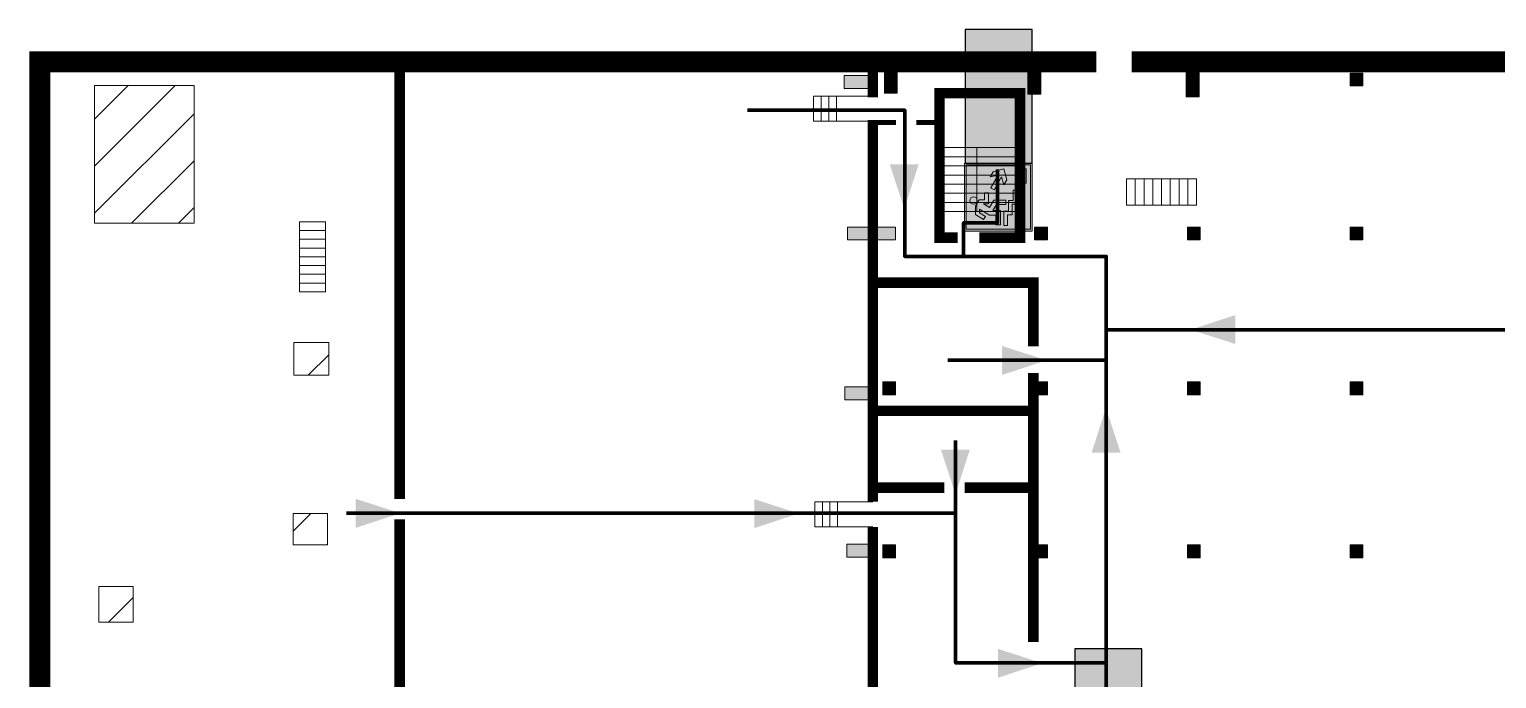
# Model space of a CAD drawing. Header units: millimetres. Extents: x 13810 to 67229, y 12374 to 21950.
# Drawn here: x 28563.2 to 28731.5, y 14299.7 to 14374.2 of the extents above; entities that cross this region are included whole.
import ezdxf

# ---------------------------------------------------------------- set-up
doc = ezdxf.new("R2010")
doc.units = ezdxf.units.MM
doc.layers.add('План_Штампы', color=7, linetype='Continuous')

# ---------------------------------------------------------------- blocks, each defined once
blk = doc.blocks.new('A$C32E8229D')
at = {"true_color": 0xffffff}
blk.add_hatch(color=7, dxfattribs=at).paths.add_polyline_path([(0, 0), (0, -8), (16, -8), (16, 0)])
h = blk.add_hatch(color=126)
h.paths.add_polyline_path([(0.2, -0.2), (15.8, -0.2), (15.8, -7.8), (0.2, -7.8)])
h.paths.add_polyline_path([(13.49, -2.05), (12.08, -2.05), (11.37, -2.63, 0.162397), (11.29, -2.84), (11.29, -3.63), (10.35, -3.63), (10.35, -4.05), (11.68, -4.05), (11.68, -3.48), (12.26, -4.28), (11.29, -5.1), (11.29, -6.78), (11.85, -6.78), (11.85, -5.44), (12.8, -4.64), (12.8, -5.94), (14.46, -5.94), (14.46, -5.39), (13.45, -5.39), (13.45, -3.97), (12.46, -2.59), (13.15, -2.59), (13.69, -3.34), (14.18, -3)], flags=16)
h.paths.add_polyline_path([(10.74, -1.82, 1), (11.8, -1.82, 1)], flags=16)
h.paths.add_polyline_path([(9.39, -3.59), (5.99, -3.59), (6.56, -3.03), (5.91, -3.03), (5.1, -3.83), (5.91, -4.64), (6.56, -4.64), (5.99, -4.09), (9.39, -4.09)], flags=16)
h.paths.add_polyline_path([(4.29, -1.08), (1.72, -1.08), (1.72, -6.6), (4.29, -6.6)], flags=16)
at = {"color": 126}
blk.add_lwpolyline([(16, -8), (0, -8), (0, 0), (16, 0)], close=True, dxfattribs=at)
blk = doc.blocks.new('вниз')
at = {"lineweight": 0, "true_color": 0xffffff}
h = blk.add_hatch(color=7, dxfattribs=at)
h.dxf.hatch_style = 1
h.paths.add_polyline_path([(40994.51, -4472.22), (40986.51, -4472.22), (40986.51, -4480.22), (40994.51, -4480.22)])
h.paths.add_polyline_path([(40994.31, -4472.42), (40994.31, -4480.01), (40986.71, -4480.01), (40986.71, -4472.42)], flags=16)
h.paths.add_polyline_path([(40988.43, -4473.53), (40989.43, -4473.53), (40990.19, -4473.96), (40990.19, -4474.6), (40991, -4474.6), (40991, -4475.06), (40989.73, -4475.06), (40989.73, -4474.46), (40989.3, -4475.18), (40990.17, -4475.7), (40990.17, -4477.11), (40989.63, -4477.11), (40989.63, -4476.01), (40988.94, -4475.59), (40988.94, -4476.46), (40988.94, -4476.46), (40987.47, -4476.46), (40987.26, -4476.46), (40987.26, -4475.92), (40988.4, -4475.92), (40988.4, -4475.2), (40989.1, -4473.99), (40988.66, -4473.99), (40988.24, -4474.7), (40987.86, -4474.47), (40988.41, -4473.56)], flags=0)
h.paths.add_polyline_path([(40990.55, -4473.29, -1), (40989.69, -4473.29, -1)], flags=0)
h.paths.add_polyline_path([(40988.85, -4476.89), (40988.85, -4477.43), (40990.1, -4477.43), (40990.1, -4477.99), (40991.34, -4477.99), (40991.34, -4478.54), (40992.59, -4478.54), (40992.59, -4479.09), (40993.83, -4479.09), (40993.83, -4479.52), (40992.17, -4479.52), (40992.17, -4478.97), (40990.91, -4478.97), (40990.91, -4478.41), (40989.68, -4478.41), (40989.68, -4477.86), (40988.43, -4477.86), (40988.43, -4477.31), (40987.6, -4477.31), (40987.18, -4477.31), (40987.18, -4476.89)], flags=0)
h.paths.add_polyline_path([(40991.61, -4475.33), (40993.12, -4476.2), (40992.9, -4475.27), (40993.48, -4475.6), (40993.83, -4476.88), (40992.56, -4477.22), (40991.97, -4476.88), (40992.9, -4476.61), (40991.38, -4475.74), (40991.58, -4475.39)], flags=0)
h.paths.add_polyline_path([(40990.19, -4473.96), (40989.43, -4473.53), (40988.43, -4473.53), (40988.41, -4473.56), (40987.86, -4474.47), (40988.24, -4474.7), (40988.66, -4473.99), (40989.1, -4473.99), (40988.4, -4475.2), (40988.4, -4475.92), (40987.26, -4475.92), (40987.26, -4476.46), (40987.47, -4476.46), (40988.94, -4476.46), (40988.94, -4476.27), (40988.94, -4475.59), (40989.63, -4476.01), (40989.63, -4477.11), (40990.17, -4477.11), (40990.17, -4475.7), (40989.3, -4475.18), (40989.73, -4474.46), (40989.73, -4475.06), (40991, -4475.06), (40991, -4474.6), (40990.19, -4474.6)], flags=0)
h.paths.add_polyline_path([(40990.55, -4473.29, 1), (40989.69, -4473.29, 1)], flags=0)
h.paths.add_polyline_path([(40991.61, -4475.33), (40991.58, -4475.39), (40991.38, -4475.74), (40992.9, -4476.61), (40991.97, -4476.88), (40992.56, -4477.22), (40993.83, -4476.88), (40993.48, -4475.6), (40992.9, -4475.27), (40993.12, -4476.2)], flags=0)
h.paths.add_polyline_path([(40990.1, -4477.43), (40988.85, -4477.43), (40988.85, -4476.89), (40987.18, -4476.89), (40987.18, -4477.31), (40987.6, -4477.31), (40988.43, -4477.31), (40988.43, -4477.86), (40989.68, -4477.86), (40989.68, -4478.41), (40990.91, -4478.41), (40990.91, -4478.97), (40992.17, -4478.97), (40992.17, -4479.52), (40993.83, -4479.52), (40993.83, -4479.09), (40992.59, -4479.09), (40992.59, -4478.54), (40991.34, -4478.54), (40991.34, -4477.99), (40990.1, -4477.99)], flags=0)
at = {"lineweight": 0}
h = blk.add_hatch(color=126, dxfattribs=at)
h.dxf.hatch_style = 1
h.paths.add_polyline_path([(40994.31, -4472.42), (40986.71, -4472.42), (40986.71, -4480.01), (40994.31, -4480.01)])
h.paths.add_polyline_path([(40988.43, -4473.53), (40989.43, -4473.53), (40990.19, -4473.96), (40990.19, -4474.6), (40991, -4474.6), (40991, -4475.06), (40989.73, -4475.06), (40989.73, -4474.46), (40989.3, -4475.18), (40990.17, -4475.7), (40990.17, -4477.11), (40989.63, -4477.11), (40989.63, -4476.01), (40988.94, -4475.59), (40988.94, -4476.46), (40988.94, -4476.46), (40987.47, -4476.46), (40987.26, -4476.46), (40987.26, -4475.92), (40988.4, -4475.92), (40988.4, -4475.2), (40989.1, -4473.99), (40988.66, -4473.99), (40988.24, -4474.7), (40987.86, -4474.47), (40988.41, -4473.56)], flags=16)
h.paths.add_polyline_path([(40990.55, -4473.29, -1), (40989.69, -4473.29, -1)], flags=16)
h.paths.add_polyline_path([(40988.85, -4476.89), (40988.85, -4477.43), (40990.1, -4477.43), (40990.1, -4477.99), (40991.34, -4477.99), (40991.34, -4478.54), (40992.59, -4478.54), (40992.59, -4479.09), (40993.83, -4479.09), (40993.83, -4479.52), (40992.17, -4479.52), (40992.17, -4478.97), (40990.91, -4478.97), (40990.91, -4478.41), (40989.68, -4478.41), (40989.68, -4477.86), (40988.43, -4477.86), (40988.43, -4477.31), (40987.6, -4477.31), (40987.18, -4477.31), (40987.18, -4476.89)], flags=16)
h.paths.add_polyline_path([(40991.61, -4475.33), (40993.12, -4476.2), (40992.9, -4475.27), (40993.48, -4475.6), (40993.83, -4476.88), (40992.56, -4477.22), (40991.97, -4476.88), (40992.9, -4476.61), (40991.38, -4475.74), (40991.58, -4475.39)], flags=16)
at = {"lineweight": 0, "true_color": 0xffffff}
h = blk.add_hatch(color=7, dxfattribs=at)
h.dxf.hatch_style = 1
h.paths.add_polyline_path([(40989.73, -4474.46), (40989.73, -4475.06), (40991, -4475.06), (40991, -4474.6), (40990.19, -4474.6), (40990.19, -4473.96), (40989.43, -4473.53), (40988.43, -4473.53), (40988.41, -4473.56), (40987.86, -4474.47), (40988.24, -4474.7), (40988.66, -4473.99), (40989.1, -4473.99), (40988.4, -4475.2), (40988.4, -4475.92), (40987.26, -4475.92), (40987.26, -4476.46), (40987.47, -4476.46), (40988.94, -4476.46), (40988.94, -4475.59), (40989.63, -4476.01), (40989.63, -4477.11), (40990.17, -4477.11), (40990.17, -4475.7), (40989.3, -4475.18)])
h.paths.add_polyline_path([(40989.69, -4473.29, 1), (40990.55, -4473.29, 1)])
h.paths.add_polyline_path([(40991.61, -4475.33), (40991.58, -4475.39), (40991.38, -4475.74), (40992.9, -4476.61), (40991.97, -4476.88), (40992.56, -4477.22), (40993.83, -4476.88), (40993.48, -4475.6), (40992.9, -4475.27), (40993.12, -4476.2)])
h.paths.add_polyline_path([(40990.1, -4477.43), (40988.85, -4477.43), (40988.85, -4476.89), (40987.18, -4476.89), (40987.18, -4477.31), (40987.6, -4477.31), (40988.43, -4477.31), (40988.43, -4477.86), (40989.68, -4477.86), (40989.68, -4478.41), (40990.91, -4478.41), (40990.91, -4478.97), (40992.17, -4478.97), (40992.17, -4479.52), (40993.83, -4479.52), (40993.83, -4479.09), (40992.59, -4479.09), (40992.59, -4478.54), (40991.34, -4478.54), (40991.34, -4477.99), (40990.1, -4477.99)])
at = {"color": 126, "lineweight": 0}
for points in [[(40986.51, -4472.22), (40994.51, -4472.22), (40994.51, -4480.22), (40986.51, -4480.22)], [(40986.71, -4472.42), (40994.31, -4472.42), (40994.31, -4480.01), (40986.71, -4480.01)]]:
    blk.add_lwpolyline(points, close=True, dxfattribs=at)
for points in [[(40987.47, -4476.46), (40987.26, -4476.46), (40987.26, -4475.92), (40988.4, -4475.92), (40988.4, -4475.2), (40989.1, -4473.99), (40988.66, -4473.99), (40988.24, -4474.7), (40987.86, -4474.47), (40988.41, -4473.56), (40988.43, -4473.53), (40989.43, -4473.53), (40990.19, -4473.96), (40990.19, -4474.6), (40991, -4474.6), (40991, -4475.06), (40989.73, -4475.06), (40989.73, -4474.46), (40989.3, -4475.18), (40990.17, -4475.7), (40990.17, -4477.11), (40989.63, -4477.11), (40989.63, -4476.01), (40988.94, -4475.59), (40988.94, -4476.46)], [(40987.6, -4477.31), (40987.18, -4477.31), (40987.18, -4476.89), (40988.85, -4476.89), (40988.85, -4477.43), (40990.1, -4477.43), (40990.1, -4477.99), (40991.34, -4477.99), (40991.34, -4478.54), (40992.59, -4478.54), (40992.59, -4479.09), (40993.83, -4479.09), (40993.83, -4479.52), (40992.17, -4479.52), (40992.17, -4478.97), (40990.91, -4478.97), (40990.91, -4478.41), (40989.68, -4478.41), (40989.68, -4477.86), (40988.43, -4477.86), (40988.43, -4477.31), (40987.6, -4477.31)], [(40987.47, -4476.46), (40988.94, -4476.46), (40988.94, -4476.27)], [(40991.58, -4475.39), (40991.38, -4475.74), (40992.9, -4476.61), (40991.97, -4476.88), (40992.56, -4477.22), (40993.83, -4476.88), (40993.48, -4475.6), (40992.9, -4475.27), (40993.12, -4476.2), (40991.61, -4475.33), (40991.58, -4475.39)]]:
    blk.add_lwpolyline(points, dxfattribs=at)
blk.add_circle((40990.12, -4473.29), 0.432, dxfattribs=at)
blk = doc.blocks.new('A$C7B4425F7')
at = {"true_color": 0xffffff}
blk.add_hatch(color=7, dxfattribs=at).paths.add_polyline_path([(0, 0), (-16, 0), (-16, -8), (0, -8)])
h = blk.add_hatch(color=126)
h.paths.add_polyline_path([(-0.2, -0.2), (-15.8, -0.2), (-15.8, -7.8), (-0.2, -7.8)])
h.paths.add_polyline_path([(-11.76, -2.03), (-11.76, -3.66), (-11.17, -3.66, -0.568275), (-11.17, -6.18), (-12.58, -6.18), (-12.58, -2.03)], flags=16)
h.paths.add_polyline_path([(-13.33, -4.12, -0.495768), (-13.59, -6.18), (-15.03, -6.18), (-15.03, -2.03), (-13.59, -2.03, -0.487973)], flags=16)
h.paths.add_polyline_path([(-10.25, -2.03), (-9.48, -2.03), (-9.48, -6.18), (-10.25, -6.18)], flags=16)
h.paths.add_polyline_path([(-13.84, -3.69), (-14.24, -3.69), (-14.24, -3.03), (-13.9, -3.03, -0.692621)], flags=0)
h.paths.add_polyline_path([(-9.15, -2.03), (-8.4, -2.03), (-8.04, -3.07), (-7.68, -2.03), (-6.93, -2.03), (-7.64, -4.1), (-6.93, -6.18), (-7.68, -6.18), (-8.04, -5.14), (-8.4, -6.18), (-9.15, -6.18), (-8.44, -4.1)], flags=16)
h.paths.add_polyline_path([(-11.76, -4.46), (-11.42, -4.46, -0.692621), (-11.36, -5.12), (-11.76, -5.12)], flags=0)
h.paths.add_polyline_path([(-13.9, -5.2), (-14.24, -5.2), (-14.24, -4.55), (-13.84, -4.55, -0.708038)], flags=0)
edge = h.paths.add_edge_path(flags=16)
edge.add_ellipse((-5.51, -4.08), major_axis=(0, 2.05), ratio=0.586184, start_angle=0, end_angle=360)
edge = h.paths.add_edge_path(flags=0)
edge.add_ellipse((-5.51, -4.08), major_axis=(0, 1.14), ratio=0.454828, start_angle=0, end_angle=360)
h.paths.add_polyline_path([(-4.13, -4.96, 0.377264), (-3.48, -4.52, 0.0555), (-3.16, -2.03), (-1.66, -2.03), (-1.66, -4.96), (-0.96, -4.96), (-0.96, -7.01), (-1.75, -7.01), (-1.75, -6.18), (-3.3, -6.18), (-3.3, -7.02), (-4.13, -7.02)], flags=16)
h.paths.add_polyline_path([(-2.73, -2.91), (-2.28, -2.91), (-2.28, -4.96), (-3.05, -4.96, 0.079136)], flags=0)
at = {"color": 126}
blk.add_lwpolyline([(-16, -8), (0, -8), (0, 0), (-16, 0)], close=True, dxfattribs=at)

msp = doc.modelspace()

# ---------------------------------------------------------------- hatches: boundary and pattern name
at = {"lineweight": 0}
h = msp.add_hatch(color=256, dxfattribs=at)
h.dxf.hatch_style = 1
h.paths.add_polyline_path([(28661.3, 14369.83), (28661.3, 14368.35), (28662.76, 14368.35), (28662.76, 14369.83)])
h = msp.add_hatch(color=256, dxfattribs=at)
h.dxf.hatch_style = 1
h.paths.add_polyline_path([(28677.76, 14369.7), (28677.76, 14368.23), (28679.23, 14368.23), (28679.23, 14369.7)])
h = msp.add_hatch(color=256, dxfattribs=at)
h.dxf.hatch_style = 1
h.paths.add_polyline_path([(28695.93, 14369.41), (28695.93, 14367.93), (28697.39, 14367.93), (28697.39, 14369.41)])
h = msp.add_hatch(color=256, dxfattribs=at)
h.dxf.hatch_style = 1
h.paths.add_polyline_path([(28714.71, 14369.18), (28714.71, 14367.7), (28716.18, 14367.7), (28716.18, 14369.18)])
at = {"lineweight": 0, "true_color": 0x000000}
h = msp.add_hatch(dxfattribs=at)
h.set_pattern_fill('ANSI31', color=18, scale=1.2, angle=180)
h.set_pattern_definition([(225, (49059.1294, 22685.838), (2.69407684, -2.69407684), [])])
h.paths.add_polyline_path([(28571.22, 14310.28), (28571.22, 14306.21), (28575.13, 14306.21), (28575.13, 14310.28)])
h.paths.add_polyline_path([(28597.42, 14315.05), (28597.42, 14318.64), (28593.51, 14318.64), (28593.51, 14315.05)])
h.paths.add_polyline_path([(28597.58, 14334.51), (28597.58, 14338.26), (28593.59, 14338.26), (28593.59, 14334.51)])
h.paths.add_polyline_path([(28570.72, 14351.96), (28582.13, 14351.96), (28582.13, 14367.75), (28570.72, 14367.75)])
at = {"lineweight": 0}
h = msp.add_hatch(color=256, dxfattribs=at)
h.dxf.hatch_style = 1
h.paths.add_polyline_path([(28656.68, 14368.88), (28656.68, 14367.4), (28659.93, 14367.4), (28659.93, 14368.88)])
h = msp.add_hatch(color=256, dxfattribs=at)
h.dxf.hatch_style = 1
h.paths.add_polyline_path([(28661.3, 14368.35), (28661.3, 14366.88), (28662.76, 14366.88), (28662.76, 14368.35)])
h = msp.add_hatch(color=256, dxfattribs=at)
h.dxf.hatch_style = 1
h.paths.add_polyline_path([(28677.76, 14368.23), (28677.76, 14366.75), (28679.23, 14366.75), (28679.23, 14368.23)])
h = msp.add_hatch(color=256, dxfattribs=at)
h.dxf.hatch_style = 1
h.paths.add_polyline_path([(28695.93, 14367.93), (28695.93, 14366.45), (28697.39, 14366.45), (28697.39, 14367.93)])
h = msp.add_hatch(color=256, dxfattribs=at)
h.dxf.hatch_style = 1
h.paths.add_polyline_path([(28657.08, 14351.51), (28657.08, 14350.03), (28662.57, 14350.03), (28662.57, 14351.51)])
h = msp.add_hatch(color=256, dxfattribs=at)
h.dxf.hatch_style = 1
h.paths.add_polyline_path([(28678.53, 14351.51), (28678.53, 14350.03), (28680, 14350.03), (28680, 14351.51)])
h = msp.add_hatch(color=256, dxfattribs=at)
h.dxf.hatch_style = 1
h.paths.add_polyline_path([(28696.07, 14351.51), (28696.07, 14350.03), (28697.53, 14350.03), (28697.53, 14351.51)])
h = msp.add_hatch(color=256, dxfattribs=at)
h.dxf.hatch_style = 1
h.paths.add_polyline_path([(28714.71, 14351.51), (28714.71, 14350.03), (28716.18, 14350.03), (28716.18, 14351.51)])
h = msp.add_hatch(color=256, dxfattribs=at)
h.dxf.hatch_style = 1
h.paths.add_polyline_path([(28656.76, 14333.17), (28656.76, 14331.69), (28660.02, 14331.69), (28660.02, 14333.17)])
h = msp.add_hatch(color=256, dxfattribs=at)
h.dxf.hatch_style = 1
h.paths.add_polyline_path([(28661.11, 14333.76), (28661.11, 14332.28), (28662.57, 14332.28), (28662.57, 14333.76)])
h = msp.add_hatch(color=256, dxfattribs=at)
h.dxf.hatch_style = 1
h.paths.add_polyline_path([(28678.53, 14333.76), (28678.53, 14332.28), (28680, 14332.28), (28680, 14333.76)])
h = msp.add_hatch(color=256, dxfattribs=at)
h.dxf.hatch_style = 1
h.paths.add_polyline_path([(28696.07, 14333.76), (28696.07, 14332.28), (28697.53, 14332.28), (28697.53, 14333.76)])
h = msp.add_hatch(color=256, dxfattribs=at)
h.dxf.hatch_style = 1
h.paths.add_polyline_path([(28714.71, 14333.76), (28714.71, 14332.28), (28716.18, 14332.28), (28716.18, 14333.76)])
h = msp.add_hatch(color=256, dxfattribs=at)
h.dxf.hatch_style = 1
h.paths.add_polyline_path([(28656.99, 14315.12), (28656.99, 14313.64), (28660.25, 14313.64), (28660.25, 14315.12)])
h = msp.add_hatch(color=256, dxfattribs=at)
h.dxf.hatch_style = 1
h.paths.add_polyline_path([(28661.11, 14315.06), (28661.11, 14313.59), (28662.57, 14313.59), (28662.57, 14315.06)])
h = msp.add_hatch(color=256, dxfattribs=at)
h.dxf.hatch_style = 1
h.paths.add_polyline_path([(28678.53, 14315.06), (28678.53, 14313.59), (28680, 14313.59), (28680, 14315.06)])
h = msp.add_hatch(color=256, dxfattribs=at)
h.dxf.hatch_style = 1
h.paths.add_polyline_path([(28696.07, 14315.06), (28696.07, 14313.59), (28697.53, 14313.59), (28697.53, 14315.06)])
h = msp.add_hatch(color=256, dxfattribs=at)
h.dxf.hatch_style = 1
h.paths.add_polyline_path([(28714.71, 14315.06), (28714.71, 14313.59), (28716.18, 14313.59), (28716.18, 14315.06)])

# ---------------------------------------------------------------- linework, layer by layer
for points, const_width in [([(28685.61, 14370.46), (28564.44, 14370.46), (28564.44, 14297.31), (28582.14, 14297.31), (28582.14, 14279.63), (28604.98, 14279.63), (28604.98, 14169.21), (29001.66, 14169.21)], 2.4), ([(28605.71, 14320.33), (28605.71, 14370.27)], 1.2), ([(29001.66, 14370.46), (28689.65, 14370.46)], 2.4), ([(28659.98, 14366.41), (28659.98, 14369.89)], 1.2), ([(28672.2, 14350.29), (28676.86, 14350.29), (28676.86, 14366.87), (28667.62, 14366.87), (28667.62, 14350.29), (28669.7, 14350.29)], 1.2), ([(28659.98, 14320), (28659.98, 14363.74)], 1.2), ([(28659.37, 14363.51), (28662.64, 14363.51)], 0.6), ([(28667.62, 14363.51), (28664.96, 14363.51)], 0.6), ([(28678.38, 14337.83), (28678.38, 14345.13), (28660.06, 14345.13)], 1.2), ([(28678.38, 14303.91), (28678.38, 14334.79)], 1.2), ([(28678.38, 14330.44), (28659.98, 14330.44)], 1.2), ([(28659.98, 14321.62), (28668.19, 14321.62)], 1.2), ([(28678.38, 14321.62), (28670.52, 14321.62)], 1.2), ([(28605.71, 14278.68), (28605.71, 14317.97)], 1.2), ([(28659.98, 14287.66), (28659.98, 14317.12)], 1.2)]:
    msp.add_lwpolyline(points, dxfattribs=dict(at, const_width=const_width))
for points in [[(28662.76, 14368.35), (28661.3, 14368.35), (28661.3, 14369.83), (28662.76, 14369.83)], [(28679.23, 14368.23), (28677.76, 14368.23), (28677.76, 14369.7), (28679.23, 14369.7)], [(28697.39, 14367.93), (28695.93, 14367.93), (28695.93, 14369.41), (28697.39, 14369.41)], [(28716.18, 14367.7), (28714.71, 14367.7), (28714.71, 14369.18), (28716.18, 14369.18)], [(28582.13, 14351.96), (28570.72, 14351.96), (28570.72, 14367.75), (28582.13, 14367.75)], [(28659.93, 14367.4), (28656.68, 14367.4), (28656.68, 14368.88), (28659.93, 14368.88)], [(28662.76, 14366.88), (28661.3, 14366.88), (28661.3, 14368.35), (28662.76, 14368.35)], [(28679.23, 14366.75), (28677.76, 14366.75), (28677.76, 14368.23), (28679.23, 14368.23)], [(28697.39, 14366.45), (28695.93, 14366.45), (28695.93, 14367.93), (28697.39, 14367.93)], [(28654.07, 14363.66), (28653.19, 14363.66), (28653.19, 14366.54), (28654.07, 14366.54)], [(28654.94, 14363.66), (28654.07, 14363.66), (28654.07, 14366.54), (28654.94, 14366.54)], [(28655.82, 14363.66), (28654.94, 14363.66), (28654.94, 14366.54), (28655.82, 14366.54)], [(28671.91, 14360.62), (28667.33, 14360.62), (28667.33, 14359.58), (28671.91, 14359.58)], [(28671.91, 14359.58), (28667.33, 14359.58), (28667.33, 14358.53), (28671.91, 14358.53)], [(28676.5, 14360.62), (28671.91, 14360.62), (28671.91, 14359.58), (28676.5, 14359.58)], [(28676.5, 14359.58), (28671.91, 14359.58), (28671.91, 14358.53), (28676.5, 14358.53)], [(28671.91, 14358.53), (28667.33, 14358.53), (28667.33, 14357.48), (28671.91, 14357.48)], [(28671.91, 14357.48), (28667.33, 14357.48), (28667.33, 14356.44), (28671.91, 14356.44)], [(28676.5, 14358.53), (28671.91, 14358.53), (28671.91, 14357.48), (28676.5, 14357.48)], [(28676.5, 14357.48), (28671.91, 14357.48), (28671.91, 14356.44), (28676.5, 14356.44)], [(28671.91, 14356.44), (28667.33, 14356.44), (28667.33, 14355.39), (28671.91, 14355.39)], [(28676.5, 14356.44), (28671.91, 14356.44), (28671.91, 14355.39), (28676.5, 14355.39)], [(28690.07, 14354.04), (28689.07, 14354.04), (28689.07, 14357.05), (28690.07, 14357.05)], [(28691.08, 14354.04), (28690.07, 14354.04), (28690.07, 14357.05), (28691.08, 14357.05)], [(28692.08, 14354.04), (28691.08, 14354.04), (28691.08, 14357.05), (28692.08, 14357.05)], [(28693.09, 14354.04), (28692.08, 14354.04), (28692.08, 14357.05), (28693.09, 14357.05)], [(28694.09, 14354.04), (28693.09, 14354.04), (28693.09, 14357.05), (28694.09, 14357.05)], [(28695.1, 14354.04), (28694.09, 14354.04), (28694.09, 14357.05), (28695.1, 14357.05)], [(28696.1, 14354.04), (28695.1, 14354.04), (28695.1, 14357.05), (28696.1, 14357.05)], [(28697.11, 14354.04), (28696.1, 14354.04), (28696.1, 14357.05), (28697.11, 14357.05)], [(28671.91, 14355.39), (28667.33, 14355.39), (28667.33, 14354.34), (28671.91, 14354.34)], [(28671.91, 14354.34), (28667.33, 14354.34), (28667.33, 14353.3), (28671.91, 14353.3)], [(28676.5, 14355.39), (28671.91, 14355.39), (28671.91, 14354.34), (28676.5, 14354.34)], [(28676.5, 14354.34), (28671.91, 14354.34), (28671.91, 14353.3), (28676.5, 14353.3)], [(28594.21, 14351.12), (28594.21, 14352.12), (28597.22, 14352.12), (28597.22, 14351.12)], [(28594.21, 14350.11), (28594.21, 14351.12), (28597.22, 14351.12), (28597.22, 14350.11)], [(28662.57, 14350.03), (28657.08, 14350.03), (28657.08, 14351.51), (28662.57, 14351.51)], [(28680, 14350.03), (28678.53, 14350.03), (28678.53, 14351.51), (28680, 14351.51)], [(28697.53, 14350.03), (28696.07, 14350.03), (28696.07, 14351.51), (28697.53, 14351.51)], [(28716.18, 14350.03), (28714.71, 14350.03), (28714.71, 14351.51), (28716.18, 14351.51)], [(28594.21, 14349.11), (28594.21, 14350.11), (28597.22, 14350.11), (28597.22, 14349.11)], [(28594.21, 14348.1), (28594.21, 14349.11), (28597.22, 14349.11), (28597.22, 14348.1)], [(28594.21, 14347.1), (28594.21, 14348.1), (28597.22, 14348.1), (28597.22, 14347.1)], [(28594.21, 14346.09), (28594.21, 14347.1), (28597.22, 14347.1), (28597.22, 14346.09)], [(28594.21, 14345.09), (28594.21, 14346.09), (28597.22, 14346.09), (28597.22, 14345.09)], [(28594.21, 14344.08), (28594.21, 14345.09), (28597.22, 14345.09), (28597.22, 14344.08)], [(28597.58, 14334.51), (28593.59, 14334.51), (28593.59, 14338.26), (28597.58, 14338.26)], [(28660.02, 14331.69), (28656.76, 14331.69), (28656.76, 14333.17), (28660.02, 14333.17)], [(28662.57, 14332.28), (28661.11, 14332.28), (28661.11, 14333.76), (28662.57, 14333.76)], [(28680, 14332.28), (28678.53, 14332.28), (28678.53, 14333.76), (28680, 14333.76)], [(28697.53, 14332.28), (28696.07, 14332.28), (28696.07, 14333.76), (28697.53, 14333.76)], [(28716.18, 14332.28), (28714.71, 14332.28), (28714.71, 14333.76), (28716.18, 14333.76)], [(28654.19, 14317.12), (28653.31, 14317.12), (28653.31, 14320), (28654.19, 14320)], [(28655.06, 14317.12), (28654.19, 14317.12), (28654.19, 14320), (28655.06, 14320)], [(28655.94, 14317.12), (28655.06, 14317.12), (28655.06, 14320), (28655.94, 14320)], [(28597.42, 14315.05), (28593.51, 14315.05), (28593.51, 14318.64), (28597.42, 14318.64)], [(28660.25, 14313.64), (28656.99, 14313.64), (28656.99, 14315.12), (28660.25, 14315.12)], [(28662.57, 14313.59), (28661.11, 14313.59), (28661.11, 14315.06), (28662.57, 14315.06)], [(28680, 14313.59), (28678.53, 14313.59), (28678.53, 14315.06), (28680, 14315.06)], [(28697.53, 14313.59), (28696.07, 14313.59), (28696.07, 14315.06), (28697.53, 14315.06)], [(28716.18, 14313.59), (28714.71, 14313.59), (28714.71, 14315.06), (28716.18, 14315.06)], [(28575.13, 14306.21), (28571.22, 14306.21), (28571.22, 14310.28), (28575.13, 14310.28)]]:
    msp.add_lwpolyline(points, close=True, dxfattribs=at)
for points in [[(28653.19, 14366.54), (28659.86, 14366.54)], [(28659.86, 14363.66), (28653.19, 14363.66)], [(28653.31, 14320), (28659.98, 14320)], [(28659.98, 14317.12), (28653.31, 14317.12)]]:
    msp.add_lwpolyline(points, dxfattribs=at)
at = {"color": 126, "lineweight": 100, "true_color": 0x008754}
for points in [[(28645.61, 14364.93), (28663.63, 14364.93), (28663.63, 14348.14), (28670.38, 14348.14)], [(28686.75, 14289.9), (28686.75, 14348.14), (28670.38, 14348.14), (28670.38, 14352), (28674.28, 14352), (28674.28, 14358.11)], [(29001.66, 14339.72), (28686.75, 14339.72)], [(28686.75, 14336.24), (28668.56, 14336.24)], [(28669.47, 14327.04), (28669.47, 14318.69), (28599.61, 14318.69)], [(28669.47, 14318.69), (28669.47, 14301.52), (28686.75, 14301.52)]]:
    msp.add_lwpolyline(points, dxfattribs=at)
at = {"layer": 'План_Штампы', "color": 126, "true_color": 0x008754}
for points in [[(28661.91, 14358.71), (28665.23, 14358.7), (28663.59, 14353.61)], [(28701.55, 14341.42), (28701.55, 14338.1), (28696.45, 14339.74)], [(28674.8, 14334.55), (28674.8, 14337.87), (28679.9, 14336.23)], [(28688.39, 14325.64), (28685.07, 14325.65), (28686.71, 14330.74)], [(28667.78, 14325.99), (28671.1, 14325.99), (28669.46, 14320.89)], [(28600.67, 14317.01), (28600.68, 14320.33), (28605.77, 14318.69)], [(28646.38, 14316.98), (28646.39, 14320.3), (28651.48, 14318.66)], [(28674.32, 14299.81), (28674.32, 14303.13), (28679.42, 14301.49)]]:
    msp.add_solid(points, dxfattribs=at)

# ---------------------------------------------------------------- block references
at = {"color": 126, "true_color": 0x008754, "xscale": 0.972, "yscale": 0.972, "zscale": 0.972, "rotation": 90}
msp.add_blockref('вниз', (24323.48, -25487.83), dxfattribs=at)
at = {"layer": 'План_Штампы', "xscale": 0.96, "yscale": 0.96, "zscale": 0.96, "rotation": 90}
msp.add_blockref('A$C7B4425F7', (28670.58, 14374.19), dxfattribs=at)
at = {"layer": 'План_Штампы', "color": 126, "true_color": 0x008754, "xscale": -0.96, "yscale": 0.96, "zscale": 0.96, "rotation": 90}
msp.add_blockref('A$C32E8229D', (28683.13, 14303.13), dxfattribs=at)

doc.saveas('drawing.dxf')
